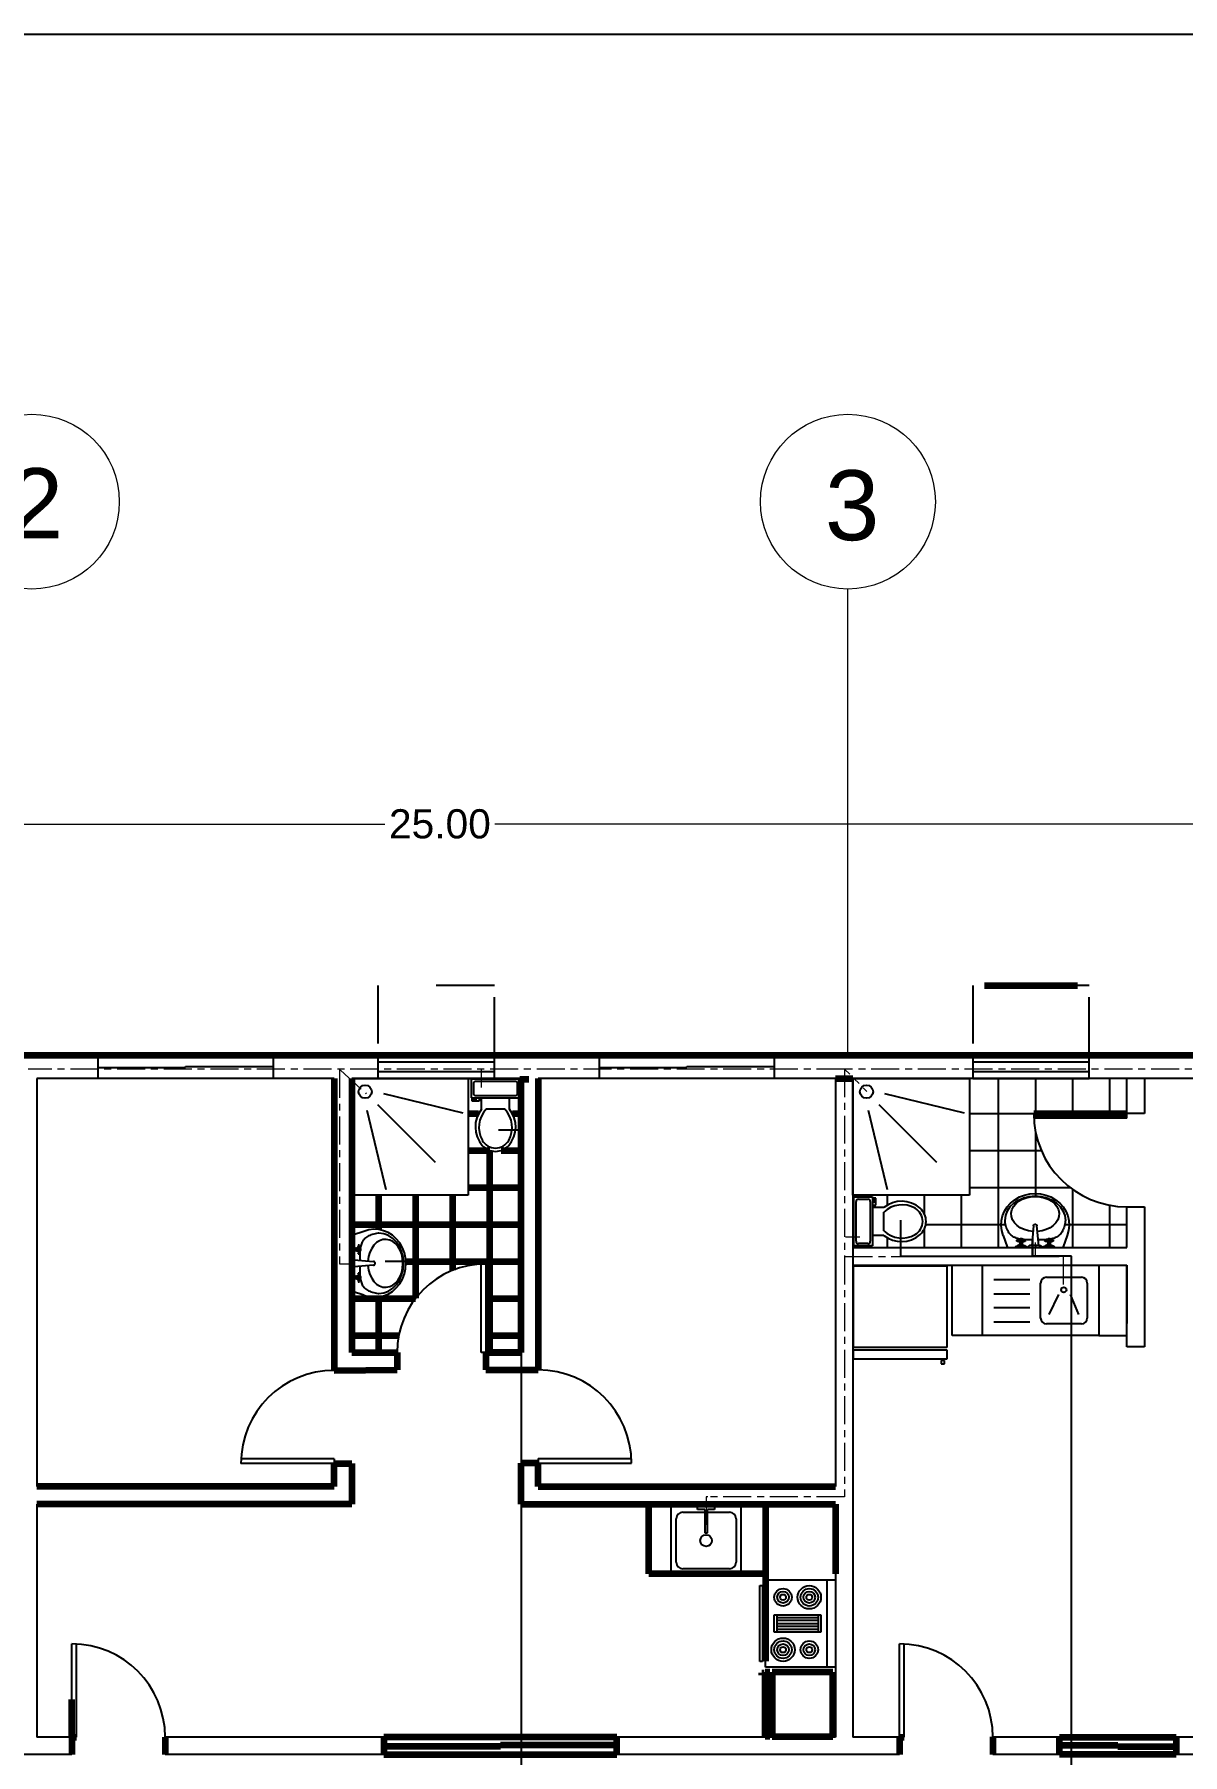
# Model space of a CAD drawing. Header units: millimetres. Extents: x 2391 to 3323, y 1596 to 2537.
# Drawn here: x 2865.9 to 2885.6, y 2198.55 to 2228.07 of the extents above; entities that cross this region are included whole.
import ezdxf

# ---------------------------------------------------------------- set-up
doc = ezdxf.new("R2010")
doc.units = ezdxf.units.MM
for name, pattern in [('ACAD_ISO08W100', [36, 24, -3, 6, -3]), ('DASHED2', [9.525, 6.35, -3.175]), ('JIS_02_1.0', [2, 1, -1])]:
    doc.linetypes.add(name, pattern=pattern)
for name, color, linetype in [('ASCENSORE - ELEVATOR', 160, 'Continuous'), ('BATH', 171, 'Continuous'), ('dimensions', 203, 'Continuous'), ('doors', 31, 'Continuous'), ('doors and windows schedule', 11, 'Continuous'), ('exterior wall', 140, 'Continuous'), ('furnitures', 40, 'Continuous'), ('interior wall', 191, 'Continuous'), ('Lightning text', 211, 'Continuous'), ('Plumbing symbols', 30, 'Continuous'), ('stairs', 123, 'Continuous'), ('windows', 241, 'Continuous')]:
    doc.layers.add(name, color=color, linetype=linetype)
doc.styles.get("Standard").update_dxf_attribs({"font": 'arial.ttf'})

msp = doc.modelspace()

# ---------------------------------------------------------------- linework, layer by layer
at = {"color": 11, "true_color": 0xf27172}
msp.add_line((3009.654, 2228.067), (2684.734, 2228.067), dxfattribs=at)
at = {"color": 0, "linetype": 'ByBlock'}
for p, q in [((2871.344, 2210.148), (2873.344, 2210.148)), ((2871.344, 2208.148), (2871.344, 2210.148)), ((2873.344, 2210.148), (2873.344, 2208.148)), ((2873.391, 2210.139), (2873.391, 2209.819)), ((2874.231, 2210.139), (2873.391, 2210.139)), ((2873.431, 2210.059), (2873.431, 2209.899)), ((2874.151, 2210.099), (2873.471, 2210.099)), ((2874.191, 2209.899), (2874.191, 2210.059)), ((2874.231, 2209.819), (2874.231, 2210.139)), ((2879.944, 2210.148), (2881.944, 2210.148)), ((2879.944, 2208.148), (2879.944, 2210.148)), ((2881.944, 2210.148), (2881.944, 2208.148)), ((2871.887, 2209.89), (2873.25, 2209.562)), ((2873.391, 2209.819), (2874.231, 2209.819)), ((2873.411, 2209.759), (2873.411, 2209.799)), ((2873.411, 2209.799), (2873.491, 2209.799)), ((2873.531, 2209.759), (2873.411, 2209.759)), ((2873.471, 2209.859), (2874.151, 2209.859)), ((2873.491, 2209.799), (2873.491, 2209.819)), ((2873.531, 2209.819), (2873.531, 2209.759)), ((2873.571, 2209.624), (2873.571, 2209.819)), ((2874.051, 2209.624), (2874.051, 2209.819)), ((2880.487, 2209.89), (2881.85, 2209.562)), ((2871.603, 2209.606), (2871.931, 2208.243)), ((2872.784, 2208.709), (2871.794, 2209.699)), ((2873.971, 2209.624), (2873.651, 2209.624)), ((2880.203, 2209.606), (2880.531, 2208.243)), ((2881.384, 2208.709), (2880.394, 2209.699)), ((2873.344, 2208.148), (2871.344, 2208.148)), ((2881.944, 2208.148), (2879.944, 2208.148)), ((2879.958, 2208.117), (2880.278, 2208.117)), ((2879.958, 2207.277), (2879.958, 2208.117)), ((2879.998, 2207.357), (2879.998, 2208.037)), ((2880.038, 2208.077), (2880.198, 2208.077)), ((2880.238, 2208.037), (2880.238, 2207.357)), ((2880.278, 2208.117), (2880.278, 2207.277)), ((2880.298, 2208.017), (2880.278, 2208.017)), ((2880.278, 2207.977), (2880.338, 2207.977)), ((2880.338, 2208.097), (2880.298, 2208.097)), ((2880.298, 2208.097), (2880.298, 2208.017)), ((2880.338, 2207.977), (2880.338, 2208.097)), ((2880.472, 2207.937), (2880.278, 2207.937)), ((2880.472, 2207.537), (2880.472, 2207.857)), ((2882.554, 2207.701), (2882.553, 2207.715)), ((2882.557, 2207.675), (2882.554, 2207.701)), ((2882.562, 2207.649), (2882.557, 2207.675)), ((2883.582, 2207.675), (2883.578, 2207.649)), ((2883.586, 2207.701), (2883.582, 2207.675)), ((2883.587, 2207.715), (2883.586, 2207.701)), ((2871.553, 2207.526), (2871.357, 2207.46)), ((2871.557, 2207.39), (2871.545, 2207.376)), ((2871.569, 2207.403), (2871.557, 2207.39)), ((2871.583, 2207.416), (2871.569, 2207.403)), ((2871.598, 2207.427), (2871.583, 2207.416)), ((2871.615, 2207.438), (2871.598, 2207.427)), ((2871.633, 2207.449), (2871.615, 2207.438)), ((2871.653, 2207.458), (2871.633, 2207.449)), ((2871.674, 2207.466), (2871.653, 2207.458)), ((2871.653, 2207.458), (2871.653, 2207.458)), ((2871.697, 2207.474), (2871.674, 2207.466)), ((2871.721, 2207.48), (2871.697, 2207.474)), ((2871.746, 2207.486), (2871.721, 2207.48)), ((2871.772, 2207.49), (2871.746, 2207.486)), ((2871.799, 2207.494), (2871.772, 2207.49)), ((2871.812, 2207.495), (2871.799, 2207.494)), ((2880.472, 2207.457), (2880.278, 2207.457)), ((2882.522, 2207.456), (2882.587, 2207.26)), ((2882.567, 2207.624), (2882.562, 2207.649)), ((2882.574, 2207.6), (2882.567, 2207.624)), ((2882.581, 2207.577), (2882.574, 2207.6)), ((2882.59, 2207.555), (2882.581, 2207.577)), ((2882.59, 2207.555), (2882.59, 2207.555)), ((2882.599, 2207.536), (2882.59, 2207.555)), ((2882.609, 2207.517), (2882.599, 2207.536)), ((2882.62, 2207.501), (2882.609, 2207.517)), ((2882.632, 2207.486), (2882.62, 2207.501)), ((2882.645, 2207.472), (2882.632, 2207.486)), ((2882.658, 2207.459), (2882.645, 2207.472)), ((2882.672, 2207.448), (2882.658, 2207.459)), ((2882.687, 2207.438), (2882.672, 2207.448)), ((2882.687, 2207.438), (2882.687, 2207.438)), ((2882.702, 2207.428), (2882.687, 2207.438)), ((2882.718, 2207.42), (2882.702, 2207.428)), ((2882.735, 2207.413), (2882.718, 2207.42)), ((2882.752, 2207.407), (2882.735, 2207.413)), ((2882.769, 2207.402), (2882.752, 2207.407)), ((2882.754, 2207.375), (2882.76, 2207.38)), ((2882.76, 2207.38), (2882.767, 2207.382)), ((2882.767, 2207.382), (2882.775, 2207.38)), ((2882.786, 2207.397), (2882.769, 2207.402)), ((2882.775, 2207.38), (2882.78, 2207.375)), ((2882.803, 2207.394), (2882.786, 2207.397)), ((2882.797, 2207.367), (2882.799, 2207.382)), ((2882.799, 2207.382), (2882.805, 2207.397)), ((2882.805, 2207.397), (2882.815, 2207.403)), ((2882.814, 2207.375), (2882.82, 2207.38)), ((2882.815, 2207.403), (2882.827, 2207.405)), ((2882.82, 2207.38), (2882.827, 2207.382)), ((2882.827, 2207.405), (2882.839, 2207.403)), ((2882.827, 2207.382), (2882.835, 2207.38)), ((2882.835, 2207.38), (2882.84, 2207.375)), ((2882.839, 2207.403), (2882.85, 2207.397)), ((2882.85, 2207.397), (2882.855, 2207.382)), ((2882.856, 2207.386), (2882.854, 2207.387)), ((2882.855, 2207.382), (2882.857, 2207.367)), ((2882.873, 2207.385), (2882.856, 2207.386)), ((2882.89, 2207.384), (2882.873, 2207.385)), ((2882.874, 2207.375), (2882.88, 2207.38)), ((2882.88, 2207.38), (2882.887, 2207.382)), ((2882.887, 2207.382), (2882.895, 2207.38)), ((2882.907, 2207.384), (2882.89, 2207.384)), ((2882.895, 2207.38), (2882.9, 2207.375)), ((2882.923, 2207.384), (2882.907, 2207.384)), ((2882.939, 2207.384), (2882.923, 2207.384)), ((2882.955, 2207.384), (2882.939, 2207.384)), ((2882.955, 2207.384), (2882.955, 2207.384)), ((2882.97, 2207.384), (2882.955, 2207.384)), ((2882.985, 2207.384), (2882.97, 2207.384)), ((2883, 2207.384), (2882.985, 2207.384)), ((2883.019, 2207.384), (2883, 2207.384)), ((2883.04, 2207.62), (2883.01, 2207.282)), ((2883.04, 2207.62), (2883.041, 2207.629)), ((2883.041, 2207.629), (2883.045, 2207.637)), ((2883.045, 2207.637), (2883.052, 2207.644)), ((2883.052, 2207.644), (2883.06, 2207.648)), ((2883.06, 2207.648), (2883.07, 2207.65)), ((2883.07, 2207.65), (2883.079, 2207.648)), ((2883.079, 2207.648), (2883.087, 2207.644)), ((2883.087, 2207.644), (2883.094, 2207.637)), ((2883.094, 2207.637), (2883.098, 2207.629)), ((2883.098, 2207.629), (2883.1, 2207.62)), ((2883.13, 2207.282), (2883.1, 2207.62)), ((2883.138, 2207.384), (2883.121, 2207.384)), ((2883.154, 2207.384), (2883.138, 2207.384)), ((2883.17, 2207.384), (2883.154, 2207.384)), ((2883.186, 2207.384), (2883.17, 2207.384)), ((2883.202, 2207.384), (2883.186, 2207.384)), ((2883.202, 2207.384), (2883.202, 2207.384)), ((2883.217, 2207.384), (2883.202, 2207.384)), ((2883.232, 2207.384), (2883.217, 2207.384)), ((2883.247, 2207.384), (2883.232, 2207.384)), ((2883.234, 2207.375), (2883.24, 2207.38)), ((2883.24, 2207.38), (2883.247, 2207.382)), ((2883.262, 2207.385), (2883.247, 2207.384)), ((2883.247, 2207.382), (2883.255, 2207.38)), ((2883.255, 2207.38), (2883.26, 2207.375)), ((2883.28, 2207.386), (2883.262, 2207.385)), ((2883.277, 2207.367), (2883.279, 2207.382)), ((2883.279, 2207.382), (2883.285, 2207.397)), ((2883.285, 2207.397), (2883.295, 2207.403)), ((2883.294, 2207.375), (2883.3, 2207.38)), ((2883.295, 2207.403), (2883.307, 2207.405)), ((2883.3, 2207.38), (2883.307, 2207.382)), ((2883.307, 2207.405), (2883.319, 2207.403)), ((2883.307, 2207.382), (2883.315, 2207.38)), ((2883.315, 2207.38), (2883.32, 2207.375)), ((2883.319, 2207.403), (2883.33, 2207.397)), ((2883.33, 2207.397), (2883.335, 2207.382)), ((2883.339, 2207.394), (2883.332, 2207.392)), ((2883.335, 2207.382), (2883.337, 2207.367)), ((2883.355, 2207.397), (2883.339, 2207.394)), ((2883.354, 2207.375), (2883.36, 2207.38)), ((2883.372, 2207.402), (2883.355, 2207.397)), ((2883.36, 2207.38), (2883.367, 2207.382)), ((2883.367, 2207.382), (2883.375, 2207.38)), ((2883.388, 2207.407), (2883.372, 2207.402)), ((2883.375, 2207.38), (2883.38, 2207.375)), ((2883.405, 2207.413), (2883.388, 2207.407)), ((2883.421, 2207.42), (2883.405, 2207.413)), ((2883.437, 2207.428), (2883.421, 2207.42)), ((2883.453, 2207.438), (2883.437, 2207.428)), ((2883.467, 2207.448), (2883.453, 2207.438)), ((2883.453, 2207.438), (2883.453, 2207.438)), ((2883.481, 2207.459), (2883.467, 2207.448)), ((2883.495, 2207.472), (2883.481, 2207.459)), ((2883.507, 2207.486), (2883.495, 2207.472)), ((2883.519, 2207.501), (2883.507, 2207.486)), ((2883.53, 2207.517), (2883.519, 2207.501)), ((2883.54, 2207.536), (2883.53, 2207.517)), ((2883.55, 2207.555), (2883.54, 2207.536)), ((2883.558, 2207.577), (2883.55, 2207.555)), ((2883.55, 2207.555), (2883.55, 2207.555)), ((2883.618, 2207.456), (2883.552, 2207.26)), ((2883.566, 2207.6), (2883.558, 2207.577)), ((2883.572, 2207.624), (2883.566, 2207.6)), ((2883.578, 2207.649), (2883.572, 2207.624)), ((2871.368, 2207.298), (2871.357, 2207.308)), ((2871.357, 2207.122), (2871.369, 2207.14)), ((2871.365, 2207.091), (2871.357, 2207.09)), ((2871.372, 2207.088), (2871.365, 2207.091)), ((2871.373, 2207.287), (2871.368, 2207.298)), ((2871.369, 2207.14), (2871.375, 2207.156)), ((2871.377, 2207.083), (2871.372, 2207.088)), ((2871.375, 2207.276), (2871.373, 2207.287)), ((2871.375, 2207.283), (2871.377, 2207.271)), ((2871.375, 2207.156), (2871.375, 2207.276)), ((2871.38, 2207.168), (2871.375, 2207.156)), ((2871.377, 2207.271), (2871.383, 2207.259)), ((2871.389, 2207.179), (2871.38, 2207.168)), ((2871.383, 2207.259), (2871.391, 2207.25)), ((2871.4, 2207.187), (2871.389, 2207.179)), ((2871.391, 2207.25), (2871.402, 2207.243)), ((2871.397, 2207.246), (2871.397, 2207.186)), ((2871.413, 2207.192), (2871.4, 2207.187)), ((2871.402, 2207.243), (2871.414, 2207.239)), ((2871.427, 2207.193), (2871.413, 2207.192)), ((2871.414, 2207.239), (2871.427, 2207.238)), ((2871.427, 2207.238), (2871.427, 2207.193)), ((2871.435, 2207.238), (2871.427, 2207.238)), ((2871.427, 2207.193), (2871.435, 2207.193)), ((2871.449, 2207.244), (2871.435, 2207.238)), ((2871.435, 2207.193), (2871.435, 2207.238)), ((2871.435, 2207.193), (2871.449, 2207.187)), ((2871.465, 2207.246), (2871.449, 2207.244)), ((2871.449, 2207.187), (2871.465, 2207.186)), ((2871.452, 2207.283), (2871.45, 2207.276)), ((2871.45, 2207.276), (2871.452, 2207.268)), ((2871.452, 2207.223), (2871.45, 2207.216)), ((2871.45, 2207.216), (2871.452, 2207.208)), ((2871.452, 2207.163), (2871.45, 2207.156)), ((2871.45, 2207.156), (2871.452, 2207.148)), ((2871.457, 2207.289), (2871.452, 2207.283)), ((2871.452, 2207.268), (2871.457, 2207.263)), ((2871.457, 2207.229), (2871.452, 2207.223)), ((2871.452, 2207.208), (2871.457, 2207.203)), ((2871.457, 2207.169), (2871.452, 2207.163)), ((2871.452, 2207.148), (2871.457, 2207.143)), ((2871.465, 2207.291), (2871.457, 2207.289)), ((2871.457, 2207.245), (2871.457, 2207.263)), ((2871.457, 2207.263), (2871.465, 2207.261)), ((2871.465, 2207.231), (2871.457, 2207.229)), ((2871.457, 2207.203), (2871.465, 2207.201)), ((2871.457, 2207.186), (2871.457, 2207.169)), ((2871.465, 2207.171), (2871.457, 2207.169)), ((2871.457, 2207.143), (2871.465, 2207.141)), ((2871.472, 2207.289), (2871.465, 2207.291)), ((2871.465, 2207.261), (2871.472, 2207.263)), ((2871.48, 2207.244), (2871.465, 2207.246)), ((2871.472, 2207.229), (2871.465, 2207.231)), ((2871.465, 2207.201), (2871.472, 2207.203)), ((2871.465, 2207.186), (2871.48, 2207.187)), ((2871.472, 2207.169), (2871.465, 2207.171)), ((2871.465, 2207.141), (2871.472, 2207.143)), ((2871.478, 2207.283), (2871.472, 2207.289)), ((2871.472, 2207.263), (2871.478, 2207.268)), ((2871.472, 2207.263), (2871.472, 2207.245)), ((2871.478, 2207.223), (2871.472, 2207.229)), ((2871.472, 2207.203), (2871.478, 2207.208)), ((2871.472, 2207.186), (2871.472, 2207.169)), ((2871.478, 2207.163), (2871.472, 2207.169)), ((2871.472, 2207.143), (2871.478, 2207.148)), ((2871.48, 2207.276), (2871.478, 2207.283)), ((2871.478, 2207.268), (2871.48, 2207.276)), ((2871.48, 2207.216), (2871.478, 2207.223)), ((2871.478, 2207.208), (2871.48, 2207.216)), ((2871.48, 2207.156), (2871.478, 2207.163)), ((2871.478, 2207.148), (2871.48, 2207.156)), ((2871.495, 2207.238), (2871.48, 2207.244)), ((2871.48, 2207.187), (2871.495, 2207.193)), ((2871.483, 2207.189), (2871.482, 2207.17)), ((2871.482, 2207.17), (2871.482, 2207.155)), ((2871.482, 2207.155), (2871.482, 2207.14)), ((2871.482, 2207.14), (2871.482, 2207.125)), ((2871.482, 2207.125), (2871.482, 2207.11)), ((2871.482, 2207.11), (2871.482, 2207.094)), ((2871.482, 2207.11), (2871.482, 2207.11)), ((2871.482, 2207.094), (2871.482, 2207.078)), ((2871.491, 2207.247), (2871.49, 2207.24)), ((2871.495, 2207.263), (2871.491, 2207.247)), ((2871.499, 2207.28), (2871.495, 2207.263)), ((2871.5, 2207.227), (2871.495, 2207.238)), ((2871.495, 2207.193), (2871.5, 2207.204)), ((2871.505, 2207.297), (2871.499, 2207.28)), ((2871.502, 2207.216), (2871.5, 2207.227)), ((2871.5, 2207.204), (2871.502, 2207.216)), ((2871.511, 2207.313), (2871.505, 2207.297)), ((2871.518, 2207.33), (2871.511, 2207.313)), ((2871.526, 2207.345), (2871.518, 2207.33)), ((2871.535, 2207.361), (2871.526, 2207.345)), ((2871.545, 2207.376), (2871.535, 2207.361)), ((2871.535, 2207.361), (2871.535, 2207.361)), ((2880.278, 2207.277), (2879.958, 2207.277)), ((2880.198, 2207.317), (2880.038, 2207.317)), ((2882.733, 2207.26), (2882.751, 2207.271)), ((2882.751, 2207.271), (2882.767, 2207.277)), ((2882.752, 2207.367), (2882.754, 2207.375)), ((2882.754, 2207.36), (2882.752, 2207.367)), ((2882.76, 2207.354), (2882.754, 2207.36)), ((2882.767, 2207.352), (2882.76, 2207.354)), ((2882.775, 2207.354), (2882.767, 2207.352)), ((2882.78, 2207.282), (2882.767, 2207.277)), ((2882.767, 2207.277), (2882.887, 2207.277)), ((2882.78, 2207.36), (2882.775, 2207.354)), ((2882.798, 2207.375), (2882.78, 2207.375)), ((2882.78, 2207.375), (2882.782, 2207.367)), ((2882.782, 2207.367), (2882.78, 2207.36)), ((2882.798, 2207.36), (2882.78, 2207.36)), ((2882.791, 2207.291), (2882.78, 2207.282)), ((2882.799, 2207.303), (2882.791, 2207.291)), ((2882.799, 2207.352), (2882.797, 2207.367)), ((2882.857, 2207.3), (2882.797, 2207.3)), ((2882.805, 2207.337), (2882.799, 2207.352)), ((2882.804, 2207.316), (2882.799, 2207.303)), ((2882.805, 2207.33), (2882.804, 2207.316)), ((2882.805, 2207.337), (2882.85, 2207.337)), ((2882.805, 2207.33), (2882.805, 2207.337)), ((2882.85, 2207.33), (2882.805, 2207.33)), ((2882.812, 2207.367), (2882.814, 2207.375)), ((2882.814, 2207.36), (2882.812, 2207.367)), ((2882.82, 2207.354), (2882.814, 2207.36)), ((2882.827, 2207.352), (2882.82, 2207.354)), ((2882.835, 2207.354), (2882.827, 2207.352)), ((2882.84, 2207.36), (2882.835, 2207.354)), ((2882.84, 2207.375), (2882.842, 2207.367)), ((2882.842, 2207.367), (2882.84, 2207.36)), ((2882.855, 2207.352), (2882.85, 2207.337)), ((2882.85, 2207.337), (2882.85, 2207.33)), ((2882.85, 2207.317), (2882.85, 2207.33)), ((2882.854, 2207.305), (2882.85, 2207.317)), ((2882.861, 2207.294), (2882.854, 2207.305)), ((2882.857, 2207.367), (2882.855, 2207.352)), ((2882.874, 2207.375), (2882.857, 2207.375)), ((2882.857, 2207.36), (2882.874, 2207.36)), ((2882.871, 2207.285), (2882.861, 2207.294)), ((2882.882, 2207.28), (2882.871, 2207.285)), ((2882.872, 2207.367), (2882.874, 2207.375)), ((2882.874, 2207.36), (2882.872, 2207.367)), ((2882.88, 2207.354), (2882.874, 2207.36)), ((2882.887, 2207.352), (2882.88, 2207.354)), ((2882.895, 2207.277), (2882.882, 2207.28)), ((2882.895, 2207.354), (2882.887, 2207.352)), ((2882.887, 2207.277), (2882.899, 2207.276)), ((2882.9, 2207.36), (2882.895, 2207.354)), ((2882.899, 2207.276), (2882.909, 2207.271)), ((2882.9, 2207.375), (2882.902, 2207.367)), ((2882.902, 2207.367), (2882.9, 2207.36)), ((2882.909, 2207.271), (2882.919, 2207.26)), ((2882.95, 2207.267), (2882.953, 2207.274)), ((2882.95, 2207.26), (2882.95, 2207.267)), ((2882.953, 2207.274), (2882.958, 2207.279)), ((2882.958, 2207.279), (2882.965, 2207.282)), ((2882.965, 2207.282), (2882.972, 2207.282)), ((2883.01, 2207.282), (2882.972, 2207.282)), ((2883.13, 2207.282), (2883.01, 2207.282)), ((2883.13, 2207.282), (2883.16, 2207.282)), ((2883.16, 2207.282), (2883.167, 2207.282)), ((2883.167, 2207.282), (2883.174, 2207.279)), ((2883.174, 2207.279), (2883.18, 2207.274)), ((2883.18, 2207.274), (2883.182, 2207.267)), ((2883.182, 2207.267), (2883.182, 2207.26)), ((2883.214, 2207.26), (2883.231, 2207.271)), ((2883.231, 2207.271), (2883.247, 2207.277)), ((2883.232, 2207.367), (2883.234, 2207.375)), ((2883.234, 2207.36), (2883.232, 2207.367)), ((2883.24, 2207.354), (2883.234, 2207.36)), ((2883.247, 2207.352), (2883.24, 2207.354)), ((2883.255, 2207.354), (2883.247, 2207.352)), ((2883.26, 2207.282), (2883.247, 2207.277)), ((2883.247, 2207.277), (2883.367, 2207.277)), ((2883.26, 2207.36), (2883.255, 2207.354)), ((2883.26, 2207.375), (2883.262, 2207.367)), ((2883.278, 2207.375), (2883.26, 2207.375)), ((2883.262, 2207.367), (2883.26, 2207.36)), ((2883.278, 2207.36), (2883.26, 2207.36)), ((2883.271, 2207.291), (2883.26, 2207.282)), ((2883.279, 2207.303), (2883.271, 2207.291)), ((2883.279, 2207.352), (2883.277, 2207.367)), ((2883.337, 2207.3), (2883.277, 2207.3)), ((2883.285, 2207.337), (2883.279, 2207.352)), ((2883.284, 2207.316), (2883.279, 2207.303)), ((2883.285, 2207.33), (2883.284, 2207.316)), ((2883.285, 2207.337), (2883.33, 2207.337)), ((2883.285, 2207.33), (2883.285, 2207.337)), ((2883.33, 2207.33), (2883.285, 2207.33)), ((2883.292, 2207.367), (2883.294, 2207.375)), ((2883.294, 2207.36), (2883.292, 2207.367)), ((2883.3, 2207.354), (2883.294, 2207.36)), ((2883.307, 2207.352), (2883.3, 2207.354)), ((2883.315, 2207.354), (2883.307, 2207.352)), ((2883.32, 2207.36), (2883.315, 2207.354)), ((2883.32, 2207.375), (2883.322, 2207.367)), ((2883.322, 2207.367), (2883.32, 2207.36)), ((2883.335, 2207.352), (2883.33, 2207.337)), ((2883.33, 2207.337), (2883.33, 2207.33)), ((2883.33, 2207.317), (2883.33, 2207.33)), ((2883.334, 2207.305), (2883.33, 2207.317)), ((2883.341, 2207.294), (2883.334, 2207.305)), ((2883.337, 2207.367), (2883.335, 2207.352)), ((2883.354, 2207.375), (2883.337, 2207.375)), ((2883.337, 2207.36), (2883.354, 2207.36)), ((2883.351, 2207.285), (2883.341, 2207.294)), ((2883.362, 2207.28), (2883.351, 2207.285)), ((2883.352, 2207.367), (2883.354, 2207.375)), ((2883.354, 2207.36), (2883.352, 2207.367)), ((2883.36, 2207.354), (2883.354, 2207.36)), ((2883.367, 2207.352), (2883.36, 2207.354)), ((2883.375, 2207.277), (2883.362, 2207.28)), ((2883.375, 2207.354), (2883.367, 2207.352)), ((2883.367, 2207.277), (2883.379, 2207.276)), ((2883.38, 2207.36), (2883.375, 2207.354)), ((2883.379, 2207.276), (2883.389, 2207.271)), ((2883.38, 2207.375), (2883.382, 2207.367)), ((2883.382, 2207.367), (2883.38, 2207.36)), ((2883.389, 2207.271), (2883.4, 2207.26)), ((2871.357, 2206.858), (2871.364, 2206.858)), ((2871.368, 2206.818), (2871.357, 2206.828)), ((2871.364, 2206.858), (2871.371, 2206.861)), ((2871.373, 2206.807), (2871.368, 2206.818)), ((2871.371, 2206.861), (2871.376, 2206.866)), ((2871.375, 2206.795), (2871.373, 2206.807)), ((2871.375, 2206.803), (2871.377, 2206.79)), ((2871.375, 2206.675), (2871.375, 2206.795)), ((2871.376, 2206.866), (2871.379, 2206.873)), ((2871.38, 2207.076), (2871.377, 2207.083)), ((2871.377, 2206.79), (2871.383, 2206.779)), ((2871.379, 2206.873), (2871.38, 2206.88)), ((2871.38, 2207.068), (2871.38, 2207.076)), ((2871.38, 2207.038), (2871.38, 2207.068)), ((2871.38, 2207.038), (2871.38, 2206.918)), ((2871.38, 2207.038), (2871.717, 2207.008)), ((2871.717, 2206.948), (2871.38, 2206.918)), ((2871.38, 2206.918), (2871.38, 2206.88)), ((2871.452, 2206.803), (2871.45, 2206.795)), ((2871.45, 2206.795), (2871.452, 2206.788)), ((2871.457, 2206.808), (2871.452, 2206.803)), ((2871.465, 2206.81), (2871.457, 2206.808)), ((2871.472, 2206.808), (2871.465, 2206.81)), ((2871.478, 2206.803), (2871.472, 2206.808)), ((2871.48, 2206.795), (2871.478, 2206.803)), ((2871.478, 2206.788), (2871.48, 2206.795)), ((2871.482, 2207.078), (2871.481, 2207.062)), ((2871.481, 2207.062), (2871.481, 2207.046)), ((2871.481, 2207.046), (2871.481, 2207.029)), ((2871.481, 2206.927), (2871.481, 2206.908)), ((2871.481, 2206.908), (2871.481, 2206.894)), ((2871.481, 2206.894), (2871.481, 2206.879)), ((2871.481, 2206.879), (2871.481, 2206.863)), ((2871.481, 2206.863), (2871.481, 2206.848)), ((2871.481, 2206.863), (2871.481, 2206.863)), ((2871.481, 2206.848), (2871.481, 2206.832)), ((2871.481, 2206.832), (2871.482, 2206.815)), ((2871.482, 2206.815), (2871.482, 2206.798)), ((2871.482, 2206.798), (2871.483, 2206.782)), ((2871.726, 2207.007), (2871.717, 2207.008)), ((2871.717, 2206.948), (2871.726, 2206.949)), ((2871.735, 2207.002), (2871.726, 2207.007)), ((2871.726, 2206.949), (2871.735, 2206.954)), ((2871.741, 2206.996), (2871.735, 2207.002)), ((2871.735, 2206.954), (2871.741, 2206.96)), ((2871.746, 2206.987), (2871.741, 2206.996)), ((2871.741, 2206.96), (2871.746, 2206.969)), ((2871.747, 2206.978), (2871.746, 2206.987)), ((2871.746, 2206.969), (2871.747, 2206.978)), ((2879.955, 2205.532), (2879.955, 2206.932)), ((2881.555, 2206.932), (2879.955, 2206.932)), ((2881.555, 2206.932), (2881.555, 2205.532)), ((2882.163, 2205.74), (2882.163, 2206.94)), ((2884.163, 2206.94), (2884.163, 2205.74)), ((2871.357, 2206.642), (2871.369, 2206.66)), ((2871.553, 2206.43), (2871.357, 2206.496)), ((2871.369, 2206.66), (2871.375, 2206.675)), ((2871.38, 2206.688), (2871.375, 2206.675)), ((2871.389, 2206.699), (2871.38, 2206.688)), ((2871.383, 2206.779), (2871.391, 2206.77)), ((2871.4, 2206.707), (2871.389, 2206.699)), ((2871.391, 2206.77), (2871.402, 2206.763)), ((2871.397, 2206.765), (2871.397, 2206.705)), ((2871.413, 2206.712), (2871.4, 2206.707)), ((2871.402, 2206.763), (2871.414, 2206.759)), ((2871.427, 2206.713), (2871.413, 2206.712)), ((2871.414, 2206.759), (2871.427, 2206.758)), ((2871.427, 2206.758), (2871.427, 2206.713)), ((2871.435, 2206.758), (2871.427, 2206.758)), ((2871.427, 2206.713), (2871.435, 2206.713)), ((2871.449, 2206.764), (2871.435, 2206.758)), ((2871.435, 2206.713), (2871.435, 2206.758)), ((2871.435, 2206.713), (2871.449, 2206.707)), ((2871.465, 2206.765), (2871.449, 2206.764)), ((2871.449, 2206.707), (2871.465, 2206.705)), ((2871.452, 2206.743), (2871.45, 2206.735)), ((2871.45, 2206.735), (2871.452, 2206.728)), ((2871.452, 2206.683), (2871.45, 2206.675)), ((2871.45, 2206.675), (2871.452, 2206.668)), ((2871.452, 2206.788), (2871.457, 2206.782)), ((2871.457, 2206.748), (2871.452, 2206.743)), ((2871.452, 2206.728), (2871.457, 2206.722)), ((2871.457, 2206.688), (2871.452, 2206.683)), ((2871.452, 2206.668), (2871.457, 2206.662)), ((2871.457, 2206.782), (2871.465, 2206.78)), ((2871.457, 2206.765), (2871.457, 2206.782)), ((2871.465, 2206.75), (2871.457, 2206.748)), ((2871.457, 2206.722), (2871.465, 2206.72)), ((2871.457, 2206.706), (2871.457, 2206.688)), ((2871.465, 2206.69), (2871.457, 2206.688)), ((2871.457, 2206.662), (2871.465, 2206.66)), ((2871.465, 2206.78), (2871.472, 2206.782)), ((2871.48, 2206.764), (2871.465, 2206.765)), ((2871.472, 2206.748), (2871.465, 2206.75)), ((2871.465, 2206.72), (2871.472, 2206.722)), ((2871.465, 2206.705), (2871.48, 2206.707)), ((2871.472, 2206.688), (2871.465, 2206.69)), ((2871.465, 2206.66), (2871.472, 2206.662)), ((2871.472, 2206.782), (2871.478, 2206.788)), ((2871.472, 2206.782), (2871.472, 2206.765)), ((2871.478, 2206.743), (2871.472, 2206.748)), ((2871.472, 2206.722), (2871.478, 2206.728)), ((2871.472, 2206.706), (2871.472, 2206.688)), ((2871.478, 2206.683), (2871.472, 2206.688)), ((2871.472, 2206.662), (2871.478, 2206.668)), ((2871.48, 2206.735), (2871.478, 2206.743)), ((2871.478, 2206.728), (2871.48, 2206.735)), ((2871.48, 2206.675), (2871.478, 2206.683)), ((2871.478, 2206.668), (2871.48, 2206.675)), ((2871.495, 2206.758), (2871.48, 2206.764)), ((2871.48, 2206.707), (2871.495, 2206.713)), ((2871.483, 2206.782), (2871.484, 2206.764)), ((2871.484, 2206.764), (2871.484, 2206.762)), ((2871.491, 2206.712), (2871.495, 2206.695)), ((2871.5, 2206.747), (2871.495, 2206.758)), ((2871.495, 2206.713), (2871.5, 2206.724)), ((2871.495, 2206.695), (2871.499, 2206.677)), ((2871.499, 2206.677), (2871.505, 2206.66)), ((2871.502, 2206.735), (2871.5, 2206.747)), ((2871.5, 2206.724), (2871.502, 2206.735)), ((2871.505, 2206.66), (2871.511, 2206.643)), ((2871.511, 2206.643), (2871.518, 2206.627)), ((2871.518, 2206.627), (2871.526, 2206.611)), ((2871.526, 2206.611), (2871.535, 2206.595)), ((2871.535, 2206.595), (2871.545, 2206.58)), ((2871.535, 2206.595), (2871.535, 2206.595)), ((2871.545, 2206.58), (2871.557, 2206.566)), ((2871.557, 2206.566), (2871.569, 2206.553)), ((2871.569, 2206.553), (2871.583, 2206.54)), ((2871.583, 2206.54), (2871.598, 2206.529)), ((2871.598, 2206.529), (2871.615, 2206.518)), ((2871.615, 2206.518), (2871.633, 2206.507)), ((2871.633, 2206.507), (2871.653, 2206.498)), ((2871.653, 2206.498), (2871.674, 2206.49)), ((2871.653, 2206.498), (2871.653, 2206.498)), ((2882.979, 2206.697), (2882.362, 2206.697)), ((2883.163, 2206.04), (2883.163, 2206.64)), ((2883.263, 2206.74), (2883.863, 2206.74)), ((2883.963, 2206.64), (2883.963, 2206.04)), ((2871.674, 2206.49), (2871.697, 2206.482)), ((2871.697, 2206.482), (2871.721, 2206.476)), ((2871.721, 2206.476), (2871.746, 2206.47)), ((2871.746, 2206.47), (2871.772, 2206.465)), ((2871.772, 2206.465), (2871.799, 2206.462)), ((2871.799, 2206.462), (2871.812, 2206.461)), ((2882.979, 2206.451), (2882.362, 2206.451)), ((2882.979, 2206.215), (2882.362, 2206.215)), ((2883.472, 2206.444), (2883.304, 2206.099)), ((2883.669, 2206.444), (2883.811, 2206.099)), ((2882.979, 2205.97), (2882.362, 2205.97)), ((2883.863, 2205.94), (2883.263, 2205.94)), ((2884.163, 2205.74), (2882.163, 2205.74)), ((2881.555, 2205.532), (2879.955, 2205.532)), ((2879.955, 2205.492), (2881.555, 2205.492)), ((2879.955, 2205.332), (2879.955, 2205.492)), ((2881.555, 2205.332), (2879.955, 2205.332)), ((2881.555, 2205.492), (2881.555, 2205.332)), ((2881.455, 2205.312), (2881.455, 2205.252)), ((2881.515, 2205.312), (2881.455, 2205.312)), ((2881.455, 2205.252), (2881.515, 2205.252)), ((2881.515, 2205.252), (2881.515, 2205.312)), ((2876.824, 2201.651), (2876.824, 2202.851)), ((2877.024, 2202.708), (2877.4, 2202.708)), ((2877.278, 2202.752), (2877.278, 2202.825)), ((2877.278, 2202.825), (2877.567, 2202.825)), ((2877.4, 2202.752), (2877.278, 2202.752)), ((2877.4, 2202.752), (2877.4, 2202.351)), ((2877.447, 2202.351), (2877.447, 2202.752)), ((2877.567, 2202.752), (2877.447, 2202.752)), ((2877.447, 2202.708), (2877.824, 2202.708)), ((2877.567, 2202.825), (2877.567, 2202.752)), ((2878.024, 2201.651), (2878.024, 2202.851)), ((2876.909, 2201.851), (2876.909, 2202.594)), ((2877.938, 2202.594), (2877.938, 2201.851)), ((2877.4, 2202.351), (2877.447, 2202.351)), ((2878.024, 2201.651), (2876.824, 2201.651)), ((2877.824, 2201.737), (2877.024, 2201.737)), ((2878.444, 2201.548), (2879.644, 2201.548)), ((2878.444, 2200.048), (2878.444, 2201.548)), ((2879.494, 2201.548), (2879.494, 2200.048)), ((2878.344, 2201.448), (2878.394, 2201.448)), ((2878.344, 2200.148), (2878.344, 2201.448)), ((2878.394, 2201.448), (2878.394, 2200.148)), ((2878.444, 2201.248), (2878.394, 2201.248)), ((2878.394, 2201.148), (2878.444, 2201.148)), ((2878.594, 2200.948), (2879.394, 2200.948)), ((2878.594, 2200.648), (2878.594, 2200.948)), ((2878.644, 2200.648), (2878.644, 2200.948)), ((2878.644, 2200.898), (2879.344, 2200.898)), ((2879.344, 2200.948), (2879.344, 2200.648)), ((2879.394, 2200.948), (2879.394, 2200.648)), ((2879.394, 2200.648), (2878.594, 2200.648)), ((2879.344, 2200.848), (2878.644, 2200.848)), ((2878.644, 2200.798), (2879.344, 2200.798)), ((2879.344, 2200.748), (2878.644, 2200.748)), ((2878.644, 2200.698), (2879.344, 2200.698)), ((2878.394, 2200.448), (2878.444, 2200.448)), ((2878.444, 2200.348), (2878.394, 2200.348)), ((2878.394, 2200.148), (2878.344, 2200.148)), ((2879.644, 2200.048), (2878.444, 2200.048))]:
    msp.add_line(p, q, dxfattribs=at)
for centre, radius in [((2871.575, 2209.924), 0.113), ((2880.175, 2209.924), 0.113), ((2883.56, 2206.524), 0.0446), ((2877.424, 2202.22, 6.286), 0.1), ((2878.744, 2201.248), 0.15), ((2878.744, 2201.248), 0.1), ((2878.744, 2201.248), 0.05), ((2879.194, 2201.248), 0.2), ((2879.194, 2201.248), 0.15), ((2879.194, 2201.248), 0.1), ((2879.194, 2201.248), 0.05), ((2878.744, 2200.348), 0.2), ((2878.744, 2200.348), 0.15), ((2878.744, 2200.348), 0.1), ((2878.744, 2200.348), 0.05), ((2879.194, 2200.348), 0.15), ((2879.194, 2200.348), 0.1), ((2879.194, 2200.348), 0.05)]:
    msp.add_circle(centre, radius, dxfattribs=at)
for centre, radius, start, end in [((2873.466, 2210.064), 0.0354, 81.8699, 188.1301), ((2874.156, 2210.064), 0.0354, 351.8699, 98.1301), ((2873.466, 2209.894), 0.0354, 171.8699, 278.1301), ((2874.156, 2209.894), 0.0354, 261.8699, 8.1301), ((2873.952, 2209.321), 0.487, 141.4691, 221.0789), ((2873.979, 2209.312), 0.453, 136.3677, 209.5765), ((2873.643, 2209.312), 0.453, 330.4233, 43.6321), ((2873.67, 2209.321), 0.487, 318.9209, 38.5307), ((2873.811, 2209.216), 0.26, 209.5765, 330.4233), ((2873.811, 2209.199), 0.3, 221.0789, 318.9209), ((2880.033, 2208.042), 0.0354, 81.8699, 188.1301), ((2880.203, 2208.042), 0.0354, 351.8699, 98.1301), ((2880.776, 2207.556), 0.487, 48.9211, 128.5309), ((2880.785, 2207.529), 0.453, 60.4235, 133.6323), ((2880.88, 2207.697), 0.26, 299.5767, 60.4235), ((2880.898, 2207.697), 0.3, 311.0791, 48.9211), ((2880.785, 2207.865), 0.453, 226.3679, 299.5767), ((2880.776, 2207.838), 0.487, 231.4693, 311.0791), ((2880.033, 2207.352), 0.0354, 171.8699, 278.1301), ((2880.203, 2207.352), 0.0354, 261.8699, 8.1301), ((2883.263, 2206.64), 0.1, 90, 180), ((2883.863, 2206.64), 0.1, 360, 90), ((2883.263, 2206.04), 0.1, 180, 270), ((2883.863, 2206.04), 0.1, 270, 0), ((2877.024, 2202.594), 0.114, 90, 180), ((2877.824, 2202.594), 0.114, 0, 90), ((2877.024, 2201.851), 0.114, 180, 270), ((2877.824, 2201.851), 0.114, 270, 0)]:
    msp.add_arc(centre, radius, start, end, dxfattribs=at)
at = {"color": 0, "linetype": 'ByBlock', "extrusion": (0, 0, -1)}
for centre, major_axis, ratio, start_param, end_param in [((2883.07, 2207.642), (0.584, 0), 0.916316, 2.786438, 6.63834), ((2883.07, 2207.715), (0.517, 0), 0.815274, 3.141593, 6.283185), ((2883.07, 2207.825), (0.412, 0), 0.730435, 1.664123, 7.760732)]:
    msp.add_ellipse(centre, major_axis=major_axis, ratio=ratio, start_param=start_param, end_param=end_param, dxfattribs=at)
at = {"color": 0, "linetype": 'ByBlock'}
for centre, major_axis, ratio, start_param, end_param in [((2871.739, 2206.978), (0, 0.584), 0.916316, 2.786438, 6.63834), ((2871.923, 2206.978), (0, 0.412), 0.730435, 1.664123, 7.760732), ((2871.812, 2206.978), (0, 0.517), 0.815274, 3.141593, 6.283185)]:
    msp.add_ellipse(centre, major_axis=major_axis, ratio=ratio, start_param=start_param, end_param=end_param, dxfattribs=at)
at = {"layer": 'ASCENSORE - ELEVATOR'}
for p, q in [((2874.257, 2209.262), (2873.863, 2209.262)), ((2874.257, 2195.183), (2874.257, 2209.262)), ((2880.766, 2207.096), (2880.766, 2207.719)), ((2883.023, 2207.101), (2883.024, 2207.384)), ((2883.024, 2207.384), (2883.024, 2207.096)), ((2883.024, 2207.096), (2880.766, 2207.096)), ((2883.691, 2207.101), (2883.023, 2207.101)), ((2883.691, 2195.183), (2883.691, 2207.101)), ((2874.244, 2207.009), (2871.916, 2207.009))]:
    msp.add_line(p, q, dxfattribs=at)
at = {"layer": 'BATH', "linetype": 'Continuous'}
for p, q in [((2882.443, 2207.248), (2882.443, 2210.148)), ((2883.078, 2209.548), (2883.078, 2210.148)), ((2883.713, 2209.548), (2883.713, 2210.148)), ((2884.348, 2209.548), (2884.348, 2210.148)), ((2881.944, 2209.549), (2884.644, 2209.549)), ((2883.078, 2208.136), (2883.078, 2209.224)), ((2881.944, 2208.914), (2883.175, 2208.914)), ((2881.944, 2208.279), (2883.67, 2208.279)), ((2880.538, 2207.981), (2880.538, 2208.148)), ((2881.173, 2207.818), (2881.173, 2208.148)), ((2881.808, 2207.248), (2881.808, 2208.148)), ((2883.713, 2207.248), (2883.713, 2208.248)), ((2884.348, 2207.248), (2884.348, 2207.976)), ((2879.944, 2207.644), (2879.958, 2207.644)), ((2880.538, 2207.248), (2880.538, 2207.413)), ((2881.173, 2207.248), (2881.173, 2207.575)), ((2881.194, 2207.644), (2882.563, 2207.644)), ((2883.577, 2207.644), (2884.644, 2207.644)), ((2883.078, 2207.248), (2883.078, 2207.282))]:
    msp.add_line(p, q, dxfattribs=at)
at = {"layer": 'BATH', "linetype": 'Continuous', "lineweight": 100}
for p, q in [((2873.344, 2209.549), (2873.522, 2209.549)), ((2874.1, 2209.549), (2874.244, 2209.549)), ((2873.344, 2208.914), (2873.716, 2208.914)), ((2873.715, 2205.448), (2873.715, 2208.914)), ((2873.906, 2208.914), (2874.244, 2208.914)), ((2873.344, 2208.279), (2874.244, 2208.279)), ((2871.81, 2207.557), (2871.81, 2208.148)), ((2872.445, 2206.382), (2872.445, 2208.148)), ((2873.08, 2206.86), (2873.08, 2208.148)), ((2871.344, 2207.644), (2874.244, 2207.644)), ((2872.274, 2207.009), (2874.244, 2207.009)), ((2871.344, 2206.374), (2872.439, 2206.374)), ((2871.81, 2205.448), (2871.81, 2206.399)), ((2873.644, 2206.374), (2874.244, 2206.374)), ((2871.344, 2205.739), (2872.152, 2205.739)), ((2873.644, 2205.739), (2874.244, 2205.739))]:
    msp.add_line(p, q, dxfattribs=at)
at = {"layer": 'dimensions', "lineweight": 13}
for p, q in [((2853.037, 2214.517), (2871.914, 2214.517)), ((2892.677, 2214.517), (2873.8, 2214.517))]:
    msp.add_line(p, q, dxfattribs=at)
at = {"layer": 'doors', "lineweight": 100}
for p, q in [((2883.044, 2209.548), (2884.644, 2209.548)), ((2866.544, 2198.848), (2866.544, 2199.496)), ((2866.544, 2198.848), (2866.624, 2198.848)), ((2880.744, 2198.848), (2880.824, 2198.848))]:
    msp.add_line(p, q, dxfattribs=at)
at = {"layer": 'doors'}
for p, q in [((2884.644, 2209.468), (2883.046, 2209.468)), ((2884.644, 2209.468), (2884.644, 2209.548)), ((2873.564, 2205.448), (2873.564, 2206.966)), ((2873.644, 2206.968), (2873.644, 2205.448)), ((2873.644, 2205.448), (2873.564, 2205.448)), ((2873.644, 2205.448), (2873.564, 2205.448)), ((2871.044, 2203.542), (2869.444, 2203.542)), ((2871.044, 2203.622), (2869.446, 2203.622)), ((2871.044, 2203.622), (2871.044, 2203.542)), ((2874.544, 2203.628), (2876.142, 2203.628)), ((2874.544, 2203.628), (2874.544, 2203.548)), ((2874.544, 2203.548), (2876.144, 2203.548)), ((2866.544, 2198.848), (2866.544, 2200.448)), ((2866.624, 2198.848), (2866.624, 2200.446)), ((2880.744, 2198.848), (2880.744, 2200.448)), ((2880.824, 2198.848), (2880.824, 2200.446))]:
    msp.add_line(p, q, dxfattribs=at)
for centre, radius, start, end in [((2884.644, 2209.548), 1.6, 180, 270), ((2873.644, 2205.448), 1.52, 90, 180), ((2871.044, 2203.542), 1.6, 90, 180), ((2874.544, 2203.548), 1.6, 0, 90), ((2866.544, 2198.848), 1.6, 0, 90), ((2880.744, 2198.848), 1.6, 0, 90)]:
    msp.add_arc(centre, radius, start, end, dxfattribs=at)
at = {"layer": 'doors and windows schedule', "lineweight": 100}
msp.add_line((2882.198, 2211.748), (2883.798, 2211.748), dxfattribs=at)
at = {"layer": 'exterior wall', "lineweight": 100}
msp.add_line((2852.594, 2210.548), (2892.994, 2210.548), dxfattribs=at)
at = {"layer": 'exterior wall'}
for p, q in [((2871.044, 2210.148), (2865.944, 2210.148)), ((2874.244, 2210.148), (2871.344, 2210.148)), ((2879.644, 2210.148), (2874.544, 2210.148)), ((2892.594, 2210.148), (2879.944, 2210.148))]:
    msp.add_line(p, q, dxfattribs=at)
at = {"layer": 'furnitures'}
for p, q in [((2881.644, 2205.74), (2881.644, 2206.948)), ((2882.163, 2205.74), (2881.644, 2205.74)), ((2884.163, 2205.74), (2884.644, 2205.74))]:
    msp.add_line(p, q, dxfattribs=at)
at = {"layer": 'furnitures', "lineweight": 100}
for p, q in [((2876.444, 2201.651), (2876.444, 2202.851)), ((2878.444, 2202.848), (2878.444, 2200.154)), ((2878.444, 2201.651), (2876.444, 2201.651)), ((2878.38, 2199.912), (2878.38, 2199.952)), ((2878.38, 2199.952), (2878.42, 2199.952)), ((2878.42, 2199.912), (2878.38, 2199.912)), ((2878.42, 2199.952), (2878.42, 2199.912)), ((2878.438, 2198.861), (2878.438, 2199.961)), ((2878.518, 2199.961), (2878.438, 2199.961)), ((2878.518, 2199.961), (2878.518, 2198.861)), ((2878.558, 2199.961), (2878.558, 2198.861)), ((2879.598, 2199.961), (2878.558, 2199.961)), ((2879.598, 2198.861), (2879.598, 2199.961)), ((2878.518, 2198.861), (2878.438, 2198.861)), ((2878.558, 2198.861), (2879.598, 2198.861))]:
    msp.add_line(p, q, dxfattribs=at)
at = {"layer": 'interior wall'}
for p, q in [((2865.944, 2210.148), (2865.944, 2203.148)), ((2879.644, 2210.148), (2879.644, 2203.148)), ((2879.944, 2210.148), (2879.944, 2198.848)), ((2884.644, 2209.548), (2884.644, 2210.148)), ((2884.944, 2210.148), (2884.944, 2209.548)), ((2884.944, 2209.548), (2884.644, 2209.548)), ((2884.644, 2207.248), (2884.644, 2207.948)), ((2884.644, 2207.948), (2884.944, 2207.948)), ((2884.944, 2207.948), (2884.944, 2205.548)), ((2879.944, 2207.248), (2884.644, 2207.248)), ((2879.944, 2206.948), (2884.644, 2206.948)), ((2884.644, 2205.548), (2884.644, 2206.948)), ((2884.644, 2206.948), (2884.644, 2205.948)), ((2884.944, 2205.548), (2884.644, 2205.548)), ((2865.944, 2202.848), (2865.944, 2198.848)), ((2879.644, 2202.848), (2879.644, 2198.848)), ((2866.624, 2198.848), (2865.944, 2198.848)), ((2879.644, 2198.848), (2868.144, 2198.848)), ((2880.744, 2198.848), (2879.944, 2198.848)), ((2886.634, 2198.848), (2882.344, 2198.848)), ((2866.544, 2198.548), (2864.844, 2198.548)), ((2880.744, 2198.548), (2868.144, 2198.548)), ((2892.594, 2198.548), (2882.344, 2198.548))]:
    msp.add_line(p, q, dxfattribs=at)
at = {"layer": 'interior wall', "lineweight": 100}
for p, q in [((2871.044, 2210.148), (2871.044, 2205.148)), ((2871.344, 2210.148), (2871.344, 2205.448)), ((2874.244, 2210.148), (2874.244, 2205.448)), ((2874.544, 2210.148), (2874.544, 2205.148)), ((2871.344, 2205.448), (2872.124, 2205.448)), ((2872.124, 2205.448), (2872.124, 2205.148)), ((2874.244, 2205.448), (2873.644, 2205.448)), ((2873.644, 2205.448), (2874.244, 2205.448)), ((2873.644, 2205.448), (2873.644, 2205.148)), ((2871.044, 2205.142), (2872.124, 2205.148)), ((2871.044, 2205.142), (2871.044, 2205.148)), ((2873.644, 2205.148), (2874.544, 2205.148)), ((2871.044, 2203.148), (2871.044, 2203.542)), ((2871.044, 2203.542), (2871.344, 2203.542)), ((2871.344, 2203.542), (2871.344, 2202.848)), ((2874.244, 2203.548), (2874.244, 2202.848)), ((2874.544, 2203.548), (2874.244, 2203.548)), ((2874.544, 2203.148), (2874.544, 2203.548)), ((2871.044, 2203.148), (2865.944, 2203.148)), ((2874.544, 2203.148), (2879.644, 2203.148)), ((2871.344, 2202.848), (2865.944, 2202.848)), ((2874.244, 2202.848), (2879.644, 2202.848)), ((2879.644, 2202.848), (2879.644, 2201.648)), ((2866.544, 2198.848), (2866.544, 2198.548)), ((2868.144, 2198.848), (2868.144, 2198.548)), ((2880.744, 2198.853), (2880.744, 2198.548)), ((2882.344, 2198.853), (2882.344, 2198.548))]:
    msp.add_line(p, q, dxfattribs=at)
at = {"layer": 'Lightning text', "linetype": 'ByBlock', "lineweight": 13, "ltscale": 0.02}
msp.add_line((2879.857, 2210.548), (2879.857, 2218.548), dxfattribs=at)
for centre in [(2865.857, 2220.048), (2879.857, 2220.048)]:
    msp.add_circle(centre, 1.5, dxfattribs=at)
at = {"layer": 'Plumbing symbols', "linetype": 'ACAD_ISO08W100', "lineweight": 13, "ltscale": 0.02}
for p, q in [((2879.799, 2210.312), (2865.794, 2210.312)), ((2871.136, 2210.298), (2871.136, 2206.972)), ((2871.152, 2210.293), (2871.594, 2209.888)), ((2873.563, 2210.305), (2873.563, 2209.997)), ((2892.738, 2210.312), (2879.799, 2210.312)), ((2879.799, 2210.312), (2879.799, 2207.096)), ((2879.817, 2207.435), (2880.064, 2207.435)), ((2879.799, 2207.096), (2883.551, 2207.096)), ((2879.799, 2207.096), (2879.799, 2202.973)), ((2883.071, 2207.337), (2883.071, 2207.095)), ((2883.551, 2207.096), (2883.551, 2206.518)), ((2871.136, 2206.972), (2871.4, 2206.972)), ((2877.455, 2202.973), (2877.424, 2202.973)), ((2877.424, 2202.973), (2877.424, 2202.412)), ((2879.799, 2202.973), (2877.455, 2202.973))]:
    msp.add_line(p, q, dxfattribs=at)
at = {"layer": 'Plumbing symbols', "linetype": 'DASHED2', "lineweight": 13, "ltscale": 0.02}
msp.add_line((2879.799, 2210.312), (2880.182, 2209.929), dxfattribs=at)
at = {"layer": 'stairs', "lineweight": 100}
for p, q in [((2879.644, 2210.148), (2879.944, 2210.148)), ((2879.794, 2210.148), (2879.794, 2210.148))]:
    msp.add_line(p, q, dxfattribs=at)
at = {"layer": 'windows', "linetype": 'JIS_02_1.0'}
for p, q in [((2873.794, 2211.748), (2871.794, 2211.748)), ((2871.794, 2211.748), (2871.794, 2210.548)), ((2873.794, 2210.548), (2873.794, 2211.748)), ((2883.998, 2211.748), (2881.998, 2211.748)), ((2881.998, 2211.748), (2881.998, 2210.548)), ((2883.998, 2210.548), (2883.998, 2211.748))]:
    msp.add_line(p, q, dxfattribs=at)
at = {"layer": 'windows'}
for p, q in [((2866.994, 2210.148), (2866.994, 2210.548)), ((2869.994, 2210.548), (2866.994, 2210.548)), ((2866.994, 2210.338), (2868.494, 2210.338)), ((2868.494, 2210.338), (2868.494, 2210.358)), ((2868.494, 2210.358), (2869.994, 2210.358)), ((2869.994, 2210.548), (2869.994, 2210.148)), ((2871.794, 2210.548), (2871.794, 2210.148)), ((2873.794, 2210.548), (2871.794, 2210.548)), ((2873.794, 2210.428), (2871.794, 2210.428)), ((2873.794, 2210.148), (2873.794, 2210.548)), ((2875.594, 2210.148), (2875.594, 2210.548)), ((2878.594, 2210.548), (2875.594, 2210.548)), ((2875.594, 2210.338), (2877.094, 2210.338)), ((2877.094, 2210.338), (2877.094, 2210.358)), ((2877.094, 2210.358), (2878.594, 2210.358)), ((2878.594, 2210.548), (2878.594, 2210.148)), ((2881.998, 2210.548), (2881.998, 2210.148)), ((2883.998, 2210.548), (2881.998, 2210.548)), ((2883.998, 2210.428), (2881.998, 2210.428)), ((2883.998, 2210.148), (2883.998, 2210.548)), ((2869.994, 2210.148), (2866.994, 2210.148)), ((2871.794, 2210.268), (2873.794, 2210.268)), ((2871.794, 2210.148), (2873.794, 2210.148)), ((2878.594, 2210.148), (2875.594, 2210.148)), ((2881.998, 2210.268), (2883.998, 2210.268)), ((2881.998, 2210.148), (2883.998, 2210.148))]:
    msp.add_line(p, q, dxfattribs=at)
at = {"layer": 'windows', "lineweight": 100}
for p, q in [((2874.231, 2210.139), (2874.381, 2210.139)), ((2875.894, 2198.848), (2871.894, 2198.848)), ((2871.894, 2198.848), (2871.894, 2198.548)), ((2875.894, 2198.548), (2875.894, 2198.848)), ((2883.489, 2198.548), (2883.489, 2198.848)), ((2883.489, 2198.848), (2885.489, 2198.848)), ((2885.489, 2198.848), (2885.489, 2198.548)), ((2873.894, 2198.688), (2871.894, 2198.688)), ((2871.894, 2198.548), (2875.894, 2198.548)), ((2875.894, 2198.708), (2873.894, 2198.708)), ((2873.894, 2198.708), (2873.894, 2198.688)), ((2883.489, 2198.708), (2884.489, 2198.708)), ((2885.489, 2198.548), (2883.489, 2198.548)), ((2884.489, 2198.708), (2884.489, 2198.688)), ((2884.489, 2198.688), (2885.489, 2198.688))]:
    msp.add_line(p, q, dxfattribs=at)

# ---------------------------------------------------------------- texts
at = {"layer": 'dimensions', "lineweight": 13, "insert": (2872.857, 2214.517), "char_height": 0.5, "attachment_point": 5}
msp.add_mtext('\\A1;25.00', dxfattribs=at)
at = {"layer": 'doors and windows schedule'}
for s, p in [('2', (2865.462, 2219.422)), ('3', (2879.463, 2219.387))]:
    msp.add_text(s, height=1.2, dxfattribs=at).set_placement(p)

doc.saveas('drawing.dxf')
